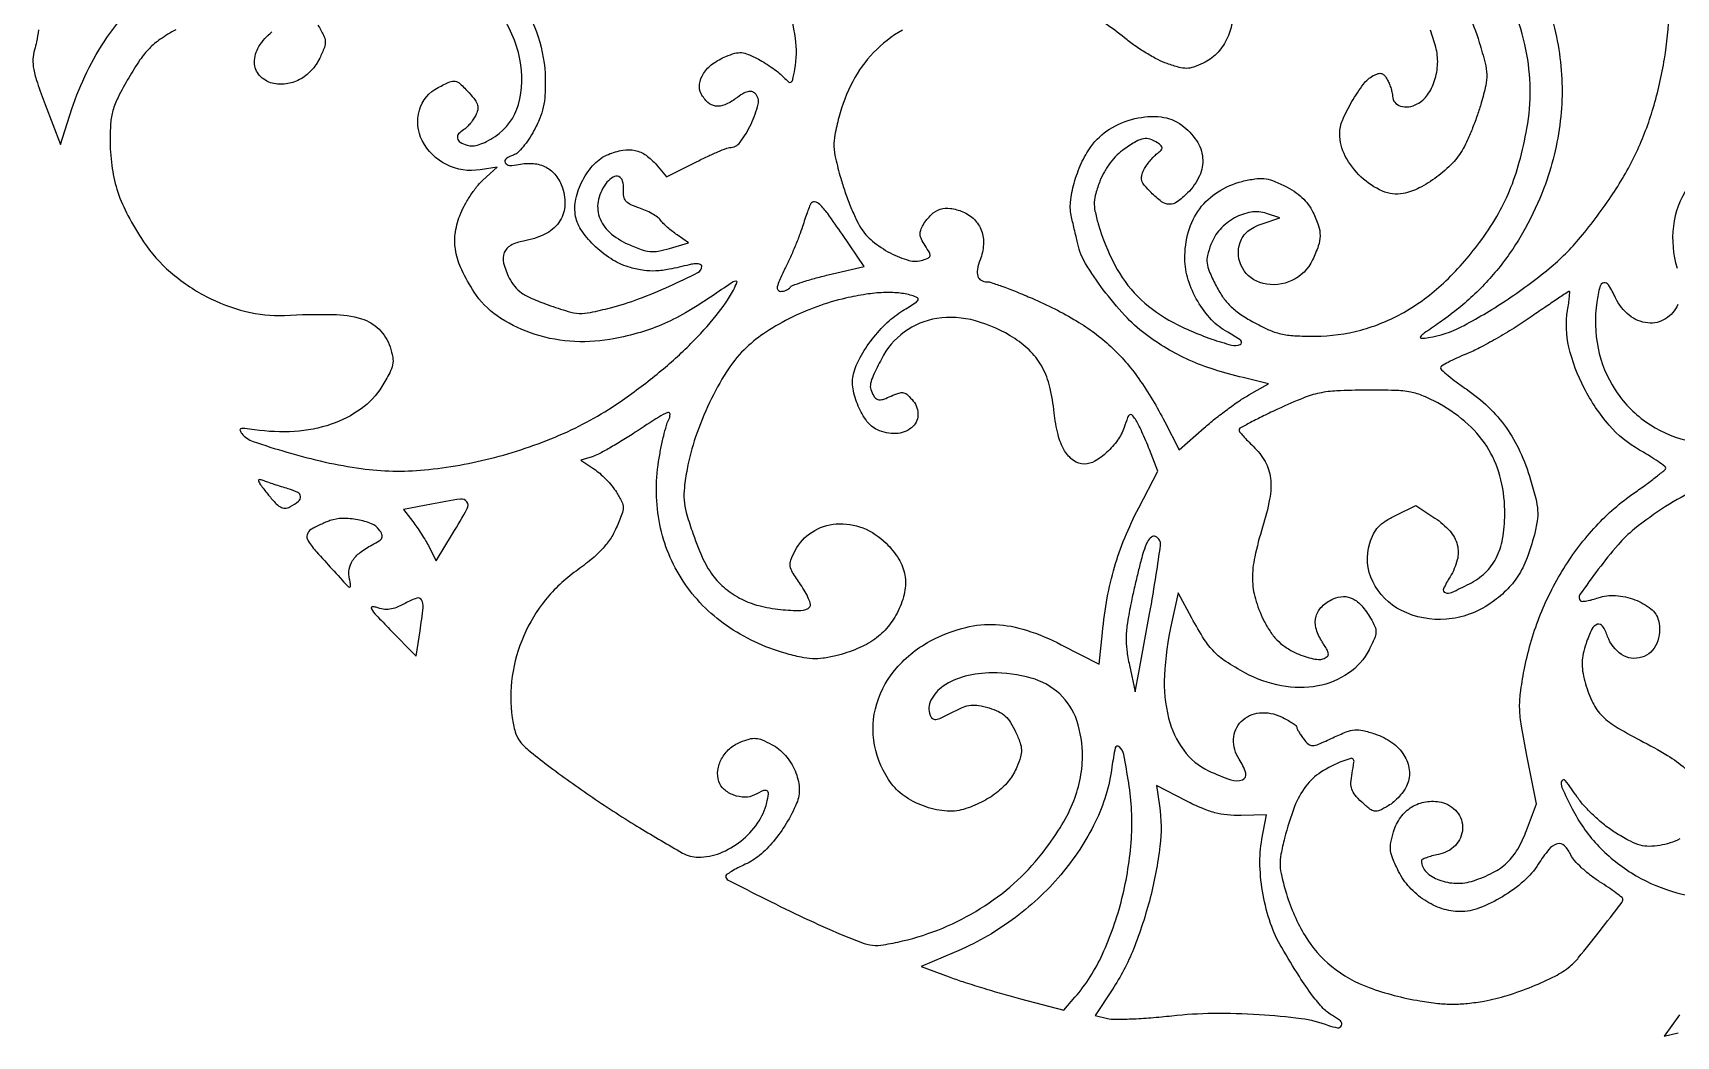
# Model space of a CAD drawing. Extents: x 112 to 728, y 34 to 646.
# Drawn here: x 129.6 to 472.1, y 33.7 to 242.9 of the extents above; entities that cross this region are included whole.
import ezdxf

# ---------------------------------------------------------------- set-up
doc = ezdxf.new("R2010")
doc.units = 0

msp = doc.modelspace()

# ---------------------------------------------------------------- linework, layer by layer
for points in [[(130.759527, 243.573323, -0.007807), (130.305593, 241.040331, -0.02616), (129.896235, 239.404767, 0.066857), (129.56868, 237.425899, 0.055924), (129.741511, 235.302359, 0.034404), (130.498293, 232.477137, 0.008568), (132.128846, 227.977258), (135.310642, 219.644982), (137.714386, 227.048302, -0.071058), (145.003254, 241.915685, -0.071092), (156.161985, 254.145184, -0.070436)], [(310.838201, 243.486837, 0.06935), (304.801845, 238.785363, 0.072408), (300.45984, 232.78035, 0.057043), (297.573319, 225.282947, 0.015717), (296.74945, 221.634991, 0.055337), (296.557213, 219.240893, 0.050494), (296.885813, 216.75341, 0.011575), (297.958059, 212.646659, 0.014146), (298.855817, 209.81314, 0.011728), (299.966311, 206.850034, 0.011898), (301.112979, 204.181322, 0.031), (302.098943, 202.339907, 0.082494), (304.59407, 199.484646, 0.051262), (308.310827, 197.019919, 0.05242), (312.188565, 195.478397, 0.146271), (315.085763, 195.52722, 0.032814), (316.243844, 195.980314, 0.2509), (316.581482, 196.433226, 0.169571), (316.45761, 197.08793, 0.014276), (315.543069, 198.574613, -0.031859), (314.808605, 199.868328, -0.089411), (314.527539, 200.867166, -0.106566), (314.63607, 201.79553, -0.057448), (315.132485, 202.840534, -0.058068), (316.851608, 204.991586, -0.115032), (318.701746, 206.129682, -0.117685), (320.834827, 206.318155, -0.062485), (323.404922, 205.604173, -0.096285), (325.827297, 203.990113, -0.111301), (327.319818, 201.658342, -0.103751), (327.728637, 198.776458, -0.074507), (327.034145, 195.589808, 0.042267), (326.459598, 193.582986, 0.125052), (326.537022, 192.16267, 0.19405), (327.229914, 191.317314, 0.125872), (328.470402, 191, -0.082629), (329.345172, 190.854444, -0.005345), (331.784449, 189.990333, -0.007678), (334.678663, 188.87941, -0.005642), (337.853194, 187.562836, -0.033147), (347.151939, 182.831262, -0.053159), (354.268474, 177.497388, -0.053085), (360.107097, 170.777265, -0.032949), (365.515247, 161.823832), (368.530494, 155.996625), (373.701457, 160.520058, -0.011767), (375.984899, 162.424598, -0.008936), (378.572726, 164.407294, -0.009048), (381.068465, 166.180738, -0.020787), (383.023149, 167.401148), (387.173879, 169.758806), (381.836939, 171.016856, -0.019652), (375.834527, 172.683233, -0.027509), (370.636313, 174.670197, -0.029234), (365.940559, 177.106268, -0.027428), (361.455727, 180.121177, -0.044547), (357.170561, 184.000525, -0.025632), (352.708981, 189.354036, -0.02495), (349.013619, 194.830045, -0.080732), (347.380899, 198.886862, 0.00113), (347.104193, 200.102685, 0.000593), (346.754837, 201.613641, 0.00059), (346.393152, 203.161227, 0.000907), (346.076039, 204.5, -0.085691), (345.877967, 207.618449, -0.040437), (346.635679, 211.593332, -0.038977), (348.112943, 215.676904, -0.048475), (350.124857, 219.175346, -0.09937), (354.01847, 222.831313, -0.080803), (359.311608, 225.035514, -0.085276), (364.751653, 225.37973, -0.134712), (369.075139, 223.679075, -0.084005), (372.137988, 220.460457, -0.127961), (373.412148, 216.840618, -0.130031), (372.752185, 213.101418, -0.08825), (370.264596, 209.537323, -0.038198), (368.093837, 207.675115, -0.162013), (366.486445, 207.157658, -0.158884), (364.870674, 207.701947, -0.036351), (362.660983, 209.611744, -0.022011), (361.293692, 211.105027, -0.099492), (360.730985, 212.137419, -0.138964), (360.70679, 213.122933, -0.059503), (361.187963, 214.361744, -0.02816), (361.739677, 215.270461, -0.01955), (362.458266, 216.233493, -0.019775), (363.223468, 217.106498, -0.03795), (363.913343, 217.730997, 0.024021), (364.770256, 218.464369, 0.196506), (364.979123, 218.923635, 0.226452), (364.791919, 219.358353, 0.032278), (364, 219.965684, 0.063487), (362.455399, 220.736542, 0.130141), (361.116212, 220.840226, 0.086829), (359.554244, 220.261583, 0.018183), (357.08012, 218.695334, 0.046412), (355.58844, 217.45542, 0.03369), (354.168465, 215.827222, 0.032791), (352.936916, 213.964912, 0.036519), (352.008473, 212.021671, 0.020785), (351.123455, 209.447496, 0.062431), (350.818954, 207.617491, 0.061753), (350.97396, 205.757965, 0.020016), (351.648823, 203.076337, 0.048559), (355.124238, 194.465418, 0.074485), (359.850646, 187.974127, 0.072349), (366.380929, 183.027188, 0.043151), (375.30869, 179.06582, 0.017767), (379.430623, 177.809546, 0.167918), (381.246576, 177.941302, 0.58044), (381.343238, 178.786947, 0.03471), (378.639959, 180.494561, -0.081), (375.268557, 183.087674, -0.056324), (372.39057, 186.94524, -0.055686), (370.41368, 191.405651, -0.0736), (369.710884, 195.788421, -0.072012), (370.464368, 201.476054, -0.090851), (372.801424, 206.232603, -0.09293), (376.622714, 209.775224, -0.079057), (381.685436, 211.942376, -0.022256), (384.325227, 212.483455, -0.066231), (386.167053, 212.530239, -0.065104), (387.974482, 212.093869, -0.020983), (390.50869, 210.995793, -0.03296), (392.468451, 209.882184, -0.040639), (394.123375, 208.587506, -0.043739), (395.444062, 207.13609, -0.051993), (396.407034, 205.554669, -0.02921), (397.56109, 202.703934, -0.083833), (397.898055, 200.602303, -0.082107), (397.529333, 198.481522, -0.027253), (396.324084, 195.553422, -0.172317), (392.040071, 191.276718, -0.171694), (386.010878, 190.652348, -0.207684), (381.704349, 193.901984, -0.215419), (381.223835, 199.198848, -0.066662), (381.867426, 200.475276, -0.066698), (382.824095, 201.537121, -0.059027), (384.133449, 202.406883, -0.037226), (385.829994, 203.112208), (389.5, 204.32672), (386.751203, 205.246292, 0.121267), (383.49727, 205.512003, 0.087273), (380.039985, 204.312394, 0.083034), (377.050508, 201.925546, 0.093497), (375.146661, 198.784319, 0.028114), (374.433861, 196.497978, 0.090695), (374.33069, 194.915566, 0.073385), (374.785441, 193.221781, 0.014328), (376.127366, 190.352448, 0.032013), (377.565783, 187.898116, 0.048815), (379.139598, 185.997724, 0.045321), (381.139669, 184.343659, 0.023352), (383.905212, 182.633918, 0.021224), (387.130278, 181.017632, 0.049336), (389.691424, 180.158809, 0.043605), (392.557155, 179.761402, 0.01357), (396.905212, 179.65919, 0.065364), (406.403008, 180.941279, 0.063473), (415.350165, 184.634685, 0.058979), (423.624981, 190.745509, 0.044769), (431.131347, 199.177178, 0.027031), (434.721552, 204.610878, 0.034216), (437.400974, 209.999606, 0.032495), (439.417879, 215.925535, 0.020993), (441.008098, 223, 0.096046), (440.804804, 239.424846, 0.076389), (434.606896, 256.074327, 0.073864)], [(230.915092, 250.236168, -0.069451), (234.900695, 242.062076, -0.074077), (236.380582, 233.288728, -0.019142), (236.317479, 229.977665, -0.039754), (235.96536, 227.419786, -0.043367), (235.238471, 225.094238, -0.027584), (234.017363, 222.53228, -0.022631), (232.937142, 220.751212, -0.025933), (231.744838, 219.157473, -0.026364), (230.607526, 217.928952, -0.116494), (229.767363, 217.426164, 0.073879), (228.2379, 216.678232, 0.382953), (228.03523, 215.839283, 0.269107), (228.944168, 215.281231, 0.06034), (230.826276, 215.461844, -0.074169), (233.900449, 215.671635, -0.102388), (236.548361, 214.898754, -0.106316), (238.602556, 213.1689, -0.085279), (239.963371, 210.610987, -0.100704), (240.429016, 206.68463, -0.137774), (239.192766, 203.365175, -0.122528), (236.258543, 200.910611, -0.070537), (231.847974, 199.48834, 0.0753), (229.186989, 198.602333, 0.184065), (227.82446, 197.095075, 0.157778), (227.695966, 194.881302, 0.052099), (228.855021, 191.793597, 0.055844), (230.004943, 190.018282, 0.070419), (231.443962, 188.694156, 0.050318), (233.557528, 187.532132, 0.0152), (236.974902, 186.199831, 0.011202), (241.142987, 184.823491, 0.062568), (243.456377, 184.422665, 0.0635), (245.782442, 184.609716, 0.011738), (249.974902, 185.593767, 0.025594), (255.836709, 187.440473, 0.01761), (262.276608, 190.099612, 0.009254), (268.178777, 192.916659, 0.284032), (269, 194.245685, 0.277849), (268.802873, 194.573037, 0.092051), (268.245453, 194.7474, 0.059483), (267.404694, 194.748031, 0.031969), (266.383337, 194.560075, -0.011676), (262.228536, 193.619837, -0.03738), (259.412137, 193.267441, -0.047858), (256.969474, 193.379623, -0.030383), (254.177103, 193.952311, -0.072139), (250.495354, 195.539671, -0.049959), (246.882627, 198.291363, -0.051324), (244.038333, 201.550869, -0.105839), (242.714554, 204.647082, -0.101968), (242.751121, 208.267567, -0.068071), (244.174567, 212.17603, -0.068298), (246.587558, 215.544721, -0.104642), (249.532114, 217.577865, -0.055344), (252.530265, 218.456915, -0.097989), (255.097114, 218.403711, -0.101403), (257.390829, 217.384365, -0.062543), (259.568693, 215.374779), (261.637386, 212.921922), (267.762606, 215.960961, -0.005439), (270.174682, 217.125195, -0.007646), (272.35324, 218.107282, -0.004829), (274.19578, 218.883184, -0.097535), (274.788925, 219, 0.23644), (276.991614, 220.103285, 0.049893), (279.279284, 223.899112, 0.050043), (280.753573, 228.031579, 0.262833), (280.131102, 230.268898, 0.138943), (279.435331, 230.657427, 0.122912), (278.603193, 230.647912, 0.073077), (277.530634, 230.192005, 0.022208), (276.061468, 229.203566, -0.058875), (273.806689, 227.915488, -0.135211), (271.88486, 227.659118, -0.153566), (270.261966, 228.424986, -0.083624), (268.901148, 230.184707, -0.157743), (268.533511, 232.222502, -0.111931), (269.351859, 234.414214, -0.088358), (271.274466, 236.451102, -0.061401), (274.033882, 238.014034, -0.031021), (275.91807, 238.660841, -0.089391), (277.288449, 238.784987, -0.079803), (278.703571, 238.427819, -0.021423), (280.798753, 237.417441, -0.016863), (282.291826, 236.550828, -0.013995), (283.820934, 235.532289, -0.014227), (285.170074, 234.519278, -0.0366), (286.065326, 233.692478, 0.023348), (287.125147, 232.660374, 0.348314), (287.60786, 232.633741, 0.186414), (287.957536, 233.159426, 0.008233), (288.405149, 235.34609, 0.081991), (288.545258, 241.763594, 0.04852), (286.729541, 249.223563, 0.049035)], [(425.25157, 253.18439, -0.074914), (431.094582, 240.914519, -0.010207), (432.304095, 236.619053, -0.055659), (432.647415, 234.232163, -0.063036), (432.432558, 231.959336, -0.015256), (431.494162, 228.294483, -0.013497), (430.701038, 225.802815, -0.010144), (429.699834, 223.105724, -0.010274), (428.653732, 220.605603, -0.023131), (427.735999, 218.767558, -0.064317), (425.505387, 215.757797, -0.04079), (422.227667, 212.865528, -0.041089), (418.57788, 210.580644, -0.072712), (415.226587, 209.425089, -0.151127), (410.906332, 209.915848, -0.085942), (406.481098, 212.844037, -0.082792), (403.154162, 217.224346, -0.121685), (402, 221.896541, -0.101968), (402.569324, 224.659205, -0.029365), (404.536419, 228.578381, -0.029031), (406.9359, 232.225337, -0.110298), (408.989388, 233.994321, -0.046729), (410.011699, 234.424146, -0.152124), (410.737991, 234.426094, -0.150651), (411.341252, 234.014882, -0.045542), (411.958013, 233.078454, -0.026841), (412.356937, 232.226064, -0.021791), (412.693916, 231.274897, -0.022314), (412.927446, 230.368973, -0.051964), (413, 229.67273, 0.179644), (413.462238, 228.427709, 0.141171), (414.675688, 227.633881, 0.11117), (416.385024, 227.50132, 0.08706), (418.1571, 228.084078, 0.117667), (420.288594, 229.974972, 0.074339), (421.778924, 232.964361, 0.06931), (422.405, 236.491426, 0.075219), (422.012555, 239.953374, 0.0238), (420.884462, 243.46751, 0.035836)], [(443.915791, 252.340709, -0.064606), (447.783195, 238.593025, -0.066029), (447.97017, 224.565087, -0.060438), (444.544485, 210.521955, -0.035889), (440.679101, 202.132333, -0.039308), (435.753349, 194.647824, -0.039684), (429.763614, 188.087536, -0.037988), (422.729281, 182.450575, 0.00323), (419.5692, 180.260306, 0.083726), (418.832952, 179.532539, 0.621395), (419.001873, 179.214219, 0.032333), (420.5, 179.355048, 0.080856), (427.313818, 181.611057, 0.025691), (436.558894, 187.058577, 0.02632), (445.619538, 193.754963, 0.04707), (452.176465, 200.282645, 0.02621), (458.924937, 209.324742, 0.037257), (463.856421, 218.053418, 0.038426), (467.331188, 227.202271, 0.030591), (469.688066, 237.5, 0.032292), (470.669792, 247.356724, 0.051415)], [(159.379752, 243.574343, 0.023113), (156.10922, 241.571258, 0.050166), (153.850917, 239.684504, 0.045755), (151.891378, 237.276622, 0.016415), (149.544118, 233.522903, 0.012873), (147.316989, 229.448644, 0.048303), (146.242628, 226.742945, 0.054169), (145.769689, 224.040017, 0.019136), (145.664506, 220.104474, 0.033742), (146.100653, 214.595503, 0.04454), (147.275158, 209.700435, 0.041365), (149.379044, 204.822341, 0.024034), (152.649283, 199.341059, 0.068707), (158.23751, 193.010385, 0.057296), (165.668854, 187.970445, 0.058044), (173.939164, 184.805234, 0.075484), (182, 184.005549, -0.016484), (192.086025, 184.195535, -0.06895), (198.072389, 183.279683, -0.122791), (201.743166, 181.109866, -0.119009), (204.017358, 177.447404, -0.033972), (204.578883, 175.256119, -0.096878), (204.562869, 173.688749, -0.073473), (203.947939, 172.004405, -0.014074), (202.312453, 169.180012, -0.098297), (197.966237, 164.5052, -0.074792), (191.737493, 161.289822, -0.066561), (184.126287, 159.792036, -0.052717), (175.741157, 160.16086, 0.008883), (173.716284, 160.428734, 0.101768), (172.919325, 160.357557, 0.425534), (172.744624, 160.017217, 0.090828), (173.108173, 159.369659, 0.136927), (175.487122, 157.72141, 0.012058), (182.527028, 155.469181, 0.016542), (190.48221, 153.417212, 0.020566), (198, 152.062929, 0.057914), (211.173667, 151.780876, 0.040482), (225.815846, 154.372947, 0.039796), (240.170162, 159.380968, 0.049207), (252.5, 166.33563, 0.018978), (260.135086, 172.138093, 0.023651), (266.743526, 178.113059, 0.026217), (272.024031, 183.943049, 0.04757), (275.591797, 189.289023, 0.026214), (276.338228, 190.870401, 0.625181), (276.086384, 191.152459, 0.078902), (275.110482, 190.701334, 0.002116), (271.177445, 188.040999, -0.01866), (265.589339, 184.52481, -0.030676), (260.593264, 182.030907, -0.032586), (255.554156, 180.268196, -0.024892), (249.854187, 178.984123, -0.063448), (241.482188, 178.60648, -0.06367), (233.293379, 180.341744, -0.06821), (226.326055, 183.900162, -0.098244), (221.537226, 188.873164, -0.030756), (218.971154, 193.469518, -0.065704), (217.708014, 197.326732, -0.077605), (217.598027, 200.94976, -0.060137), (218.55549, 204.784471, -0.031009), (219.452007, 206.75586, -0.021687), (220.691026, 208.860028, -0.021959), (222.060107, 210.779984, -0.041847), (223.347377, 212.170098), (226.374611, 214.93505), (222.819096, 214.358069, -0.157704), (215.773126, 215.437066, -0.159912), (210.740828, 220.434552, -0.190727), (210.139312, 226.760483, -0.205685), (214.058757, 231.530385, -0.015894), (216.473985, 232.683589, -0.148415), (217.606518, 232.818999, -0.147377), (218.626929, 232.302812, -0.015605), (220.520512, 230.383366, -0.023892), (221.762457, 228.907781, -0.096167), (222.283185, 227.857057, -0.129315), (222.294333, 226.858745, -0.059305), (221.826779, 225.633366, -0.02976), (221.299074, 224.75796, -0.024622), (220.638921, 223.891767, -0.025316), (219.952396, 223.156422, -0.058972), (219.354015, 222.70031, 0.08156), (218.30914, 221.826911, 0.236668), (218.085368, 220.939482, 0.202311), (218.664059, 220.123739, 0.061884), (220.066893, 219.478769, 0.097541), (221.204852, 219.349786, 0.056072), (222.564081, 219.616311, 0.044668), (224.13361, 220.270541, 0.025104), (225.912252, 221.323233, 0.179669), (230.769771, 227.976391, 0.121496), (231.085688, 237.460808, 0.101477), (226.748827, 247.418031, 0.094451)], [(379.538551, 244.936992, -0.076131), (378.41651, 241.519044, -0.075621), (376.312839, 238.573083, -0.089402), (373.53305, 236.582708, -0.027831), (371.538997, 235.769056, -0.080252), (370.07252, 235.514897, -0.070039), (368.489966, 235.719225, -0.017735), (366.009669, 236.496588, -0.034877), (364.065808, 237.338935, -0.016275), (361.669921, 238.682819, -0.016034), (359.237401, 240.261952, -0.021595), (357.149346, 241.852746, 0.0572), (348.520288, 247.505641, 0.082555)], [(188.975983, 244.53886, -0.018969), (190.181346, 242.412205, -0.105628), (190.525751, 241.154246, -0.106434), (190.324649, 239.869866, -0.019399), (189.367682, 237.644848, -0.076934), (187.588226, 235.035635, -0.083309), (185.145858, 233.169432, -0.087349), (182.332114, 232.261992, -0.0962), (179.47612, 232.416638, -0.151096), (176.818346, 234.030915, -0.181363), (175.776974, 236.746214, -0.140429), (176.695906, 240.045522, -0.083601), (179.396821, 243.140672, 0.023717)], [(474.489237, 210.623629, 0.114454), (471.550924, 202.615578, 0.105655), (472.311049, 193.878153, -0.017577)], [(472.468493, 186.262897, -0.155388), (469.924734, 183.281385, -0.166987), (466.203461, 182.428779, -0.144871), (462.335374, 184.034314, -0.112106), (459.501274, 187.638557, 0.02475), (458.036641, 190.367649, 0.323691), (457.038432, 190.792817, 0.285741), (456.216429, 189.979505, 0.021371), (455.590881, 186.75, 0.087785), (455.844804, 177.180943, 0.09346), (459.389754, 168.50834, 0.094935), (465.790455, 161.82379, 0.093885), (474.232799, 157.946201, 0.020988)], [(476.532465, 147.718977, 0.034597), (469.923516, 144.131861, 0.028672), (463.423693, 139.45451, 0.043939), (460.012241, 136.153686, 0.01729), (455.899795, 131.06277, 0.008405), (452.059754, 125.774893, 0.364088), (452.171442, 124.495225, 0.217604), (452.539946, 124.357834, 0.023148), (453.471741, 124.468246, 0.025194), (454.621919, 124.718944, 0.017613), (455.889906, 125.111466, -0.103196), (459.492983, 125.581658, -0.071443), (463.517811, 124.687784, -0.076047), (466.862482, 122.803772, -0.16654), (468.443455, 120.369272, -0.161413), (468.086977, 115.571318, -0.221628), (464.937766, 112.693707, -0.225717), (460.760118, 113.28173, -0.16434), (457.836312, 117.039711, 0.057133), (456.800764, 119.185809, 0.344567), (455.711737, 119.575247, 0.204375), (454.56946, 118.566458, 0.027728), (453.332365, 115.546039, 0.028527), (452.745036, 113.474355, 0.046894), (452.517177, 111.668229, 0.046425), (452.628944, 109.838506, 0.027317), (453.08274, 107.692727, 0.040075), (454.549543, 103.587182, 0.08291), (456.435247, 100.762823, 0.066686), (459.409007, 98.340837, 0.018874), (464.624032, 95.406122, -0.01654), (470.323669, 92.23362, -0.046147), (474.009723, 89.527887, -0.067006)], [(472.912549, 74.820514, -0.070571), (468.705919, 73.46434, -0.041948), (466.501212, 73.271793, -0.06891), (464.648333, 73.522209, -0.052864), (462.615689, 74.328346, -0.015753), (459.705919, 75.973953, -0.029692), (457.481477, 77.514034, -0.02035), (455.143482, 79.505911, -0.020548), (453.028871, 81.629076, -0.036612), (451.5, 83.562429, 0.013577), (449.022985, 87.009724, 0.573904), (448.289372, 86.920195, 0.212769), (448.305919, 85.535137, 0.009448), (450.442956, 81.11257, 0.070006), (455.635802, 73.663845, 0.065628), (462.786913, 67.748091, 0.065981), (471.18787, 63.912515, 0.07223), (480.040463, 62.553563, 0.015724)], [(472.832739, 38.117564), (469.658464, 33.697464), (472.579232, 34.42267, 0.025735)]]:
    msp.add_lwpolyline(points, format="xyb")
for points in [[(249.244834, 211.75, 0.108716), (247.48336, 208.178429, 0.143471), (247.640008, 204.570566, 0.128488), (249.780895, 201.330968, 0.078859), (253.646216, 198.832297, 0.017848), (256.343439, 197.752554, 0.061178), (258.18118, 197.336035, 0.069835), (259.933768, 197.404011, 0.028229), (262.265974, 197.961541), (266.231408, 199.149615), (263.865704, 200.778916, -0.016989), (262.879613, 201.50865, -0.013808), (261.872938, 202.354285, -0.014035), (260.988204, 203.185731, -0.034925), (260.403872, 203.853918, 0.075651), (259.752652, 204.486719, 0.025195), (258.629845, 205.205865, 0.024419), (257.287366, 205.888565, 0.025509), (255.903872, 206.426155, -0.027837), (254.103833, 207.135261, -0.111467), (253.169122, 207.850193, -0.139054), (252.742792, 208.806167, -0.053092), (252.688264, 210.276345, 0.085825), (252.510039, 212.013826, 0.227027), (251.707006, 212.929533, 0.237785), (250.523893, 212.855465, 0.091909)], [(291.722955, 207.302786, 0.039437), (291.478293, 206.785517, 0.004393), (291.025424, 205.560819, 0.005324), (290.513958, 204.09043, 0.004291), (289.994796, 202.5, -0.014813), (289.340346, 200.629479, -0.007208), (288.400168, 198.279688, -0.007142), (287.350727, 195.860515, -0.01024), (286.346636, 193.75, 0.009484), (285.176035, 191.299053, 0.058764), (284.752334, 189.972765, 0.193188), (284.882449, 189.295669, 0.255147), (285.424137, 189, 0.052183), (286.020354, 189.062395, 0.048461), (286.606493, 189.247178, 0.051885), (287.097129, 189.518994, 0.102262), (287.402014, 189.841456, -0.169261), (287.897155, 190.243397, -0.007953), (289.96195, 190.952095, -0.01236), (292.488727, 191.706132, -0.008501), (295.386409, 192.440737), (302.850756, 194.198562), (298.313872, 200.849281, 0.005962), (295.26161, 205.211021, 0.043385), (293.599081, 207.14832, 0.154375), (292.532799, 207.687988, 0.312725)], [(299, 187.586889, 0.032154), (293.003521, 185.817148, 0.029745), (287.120116, 183.254851, 0.030979), (281.877554, 180.167976, 0.047864), (277.825031, 176.825031, 0.056172), (274.17298, 172.245251, 0.028902), (270.631223, 165.810483, 0.02832), (267.714422, 158.689198, 0.038072), (265.949963, 151.94837, 0.015257), (265.368644, 148.086181, 0.049474), (265.316836, 145.498164, 0.048195), (265.774011, 142.914967, 0.013939), (266.969901, 139.040182, 0.022347), (269.100167, 133.579024, 0.053273), (271.272718, 129.811317, 0.065232), (273.887593, 127.058912, 0.051382), (277.334215, 124.810324, 0.058648), (280.877668, 123.483723, 0.03266), (285.422637, 122.676524, 0.028441), (289.678145, 122.448177, 0.197832), (291.5639, 123.231887, 0.272886), (291.695402, 123.739476, 0.031023), (291.282323, 124.902323, 0.030634), (290.565317, 126.332917, 0.020043), (289.57573, 127.890722, -0.013001), (287.928337, 130.405106, -0.101016), (287.446261, 131.714914, -0.130666), (287.582169, 132.962079, -0.027218), (288.493594, 134.987613, -0.132315), (291.988333, 138.812289, -0.122734), (297.032961, 140.501382, -0.113966), (302.584836, 139.673078, -0.102948), (307.448043, 136.48529, -0.058311), (310.064854, 133.174879, -0.094743), (311.335303, 129.835114, -0.095849), (311.276672, 126.290284, -0.060872), (309.937437, 122.370763, -0.059636), (307.837815, 119.09485, -0.06454), (305.073009, 116.504699, -0.058083), (301.484718, 114.507637, -0.036401), (296.917333, 112.998856, -0.02658), (294.282544, 112.483562, -0.047604), (292.081196, 112.384759, -0.041302), (289.69938, 112.703031, -0.015327), (286.417333, 113.52727, -0.08286), (274.148201, 119.333963, -0.095334), (265.111424, 128.591726, -0.096993), (260.258782, 140.402275, -0.088953), (260.008538, 153.553446, -0.00915), (260.493367, 156.268446, -0.010328), (261.060196, 158.855853, -0.009644), (261.628707, 161.031355, -0.054178), (262.07751, 162.144829, 0.115768), (262.404349, 163.369071, 0.53009), (261.913679, 163.724066, 0.054766), (260.02196, 162.791612, 0.003979), (255.134483, 159.621916, -0.007948), (252.42097, 157.892552, -0.008906), (249.753954, 156.316624, -0.008312), (247.440858, 155.055188, -0.04625), (246.134296, 154.517805), (243.768592, 153.791779), (246.529271, 151.980798, -0.035432), (247.725935, 151.068427, -0.020104), (249.043871, 149.809642, -0.019995), (250.275955, 148.427782, -0.030944), (251.212913, 147.132707, -0.023674), (252.340777, 145.149551, -0.119009), (252.63313, 143.916834, -0.092161), (252.371016, 142.537938, -0.011206), (251.182763, 139.680262, -0.04267), (249.902931, 137.347318, -0.040706), (248.227558, 135.225733, -0.03363), (245.947548, 133.085535, -0.016691), (242.796563, 130.674371, 0.068069), (236.431602, 124.676489, 0.067347), (231.883814, 117.169202, 0.067576), (229.505598, 108.747451, 0.069349), (229.489988, 100.072799, 0.035203), (230.102057, 97.159079, 0.091056), (231.049976, 95.241205, 0.061125), (232.836269, 93.372106, 0.009725), (236.824684, 90.234926, 0.012435), (246.259993, 83.467842, 0.012188), (256.082417, 77.13117, 0.007881), (264.98005, 71.884344, 0.129477), (268.289838, 71.005573, 0.095186), (272.816019, 71.865735, 0.074116), (277.157649, 74.383762, 0.073408), (280.613281, 78.087789, 0.089805), (282.563214, 82.395842, 0.027404), (282.910828, 84.192561, 0.295148), (282.611421, 84.832386, 0.246641), (281.844373, 84.890397, 0.020816), (279.999733, 83.999857, -0.127891), (277.991713, 83.514849, -0.08617), (275.663864, 83.960895, -0.087508), (273.65486, 85.153724, -0.13916), (272.560102, 86.810634, -0.110417), (272.354833, 89.153583, -0.091815), (273.133039, 91.536397, -0.086538), (274.770787, 93.597522, -0.083699), (277.02722, 95.011275, -0.029455), (278.897424, 95.65983, -0.086921), (280.245992, 95.797192, -0.081687), (281.608103, 95.471199, -0.024023), (283.553255, 94.541254, -0.089863), (286.425034, 92.250875, -0.079126), (288.464171, 89.001191, -0.083328), (289.320085, 85.44504, -0.119811), (288.779014, 82.265591, -0.033781), (286.592966, 78.010476, -0.039213), (283.947005, 74.308145, -0.043018), (281.042115, 71.400219, -0.069186), (278.081844, 69.536906, 0.012658), (276.517703, 68.783369, 0.019073), (275.199042, 68.041598, 0.014357), (274.179393, 67.374639, 0.245466), (274, 67.031243, 0.281562), (274.472817, 66.258176, 0.001625), (282.345312, 62.262011, 0.006996), (290.452597, 58.320963, 0.008777), (298.079981, 54.906261, 0.010516), (302.31386, 53.203661, 0.063804), (304.608592, 52.656963, 0.069964), (306.877954, 52.73246, 0.014058), (310.849137, 53.541886, 0.041234), (319.236445, 56.243435, 0.041278), (327.063569, 60.283929, 0.041796), (334.030176, 65.498967, 0.044752), (339.859965, 71.691689, 0.025774), (343.694966, 77.129498, 0.041627), (346.306322, 82.151618, 0.047304), (347.822975, 87.024281, 0.050141), (348.357506, 92, 0.081915), (347.166261, 99.542473, 0.126401), (343.613977, 105.065329, 0.119856), (337.677969, 108.379265, 0.069214), (329.525364, 109.464968, 0.061283), (323.919225, 108.742147, 0.087317), (319.354874, 106.677325, 0.122676), (316.771965, 103.77738, 0.215735), (316.58761, 100.632288, 0.132191), (317.082184, 99.952919, 0.203169), (317.77185, 99.756252, 0.079141), (318.903233, 100.082866, 0.010372), (321.153856, 101.197212, -0.021503), (323.460596, 102.276108, -0.068395), (325.1026, 102.709246, -0.074461), (326.723179, 102.664969, -0.028792), (328.915162, 102.143564, -0.039308), (330.856737, 101.391233, -0.071736), (332.264667, 100.445539, -0.069129), (333.380967, 99.114984, -0.03411), (334.425339, 97.165568, -0.019898), (335.350927, 94.873795, -0.077069), (335.63983, 93.373351, -0.082957), (335.450164, 91.912977, -0.025278), (334.693148, 89.808026, -0.066846), (333.105128, 87.093186, -0.056094), (330.770419, 84.708638, -0.050866), (327.732432, 82.708492, -0.03839), (324.055528, 81.137179, -0.098443), (320.178952, 80.626971, -0.064742), (315.750058, 81.500326, -0.063678), (311.609561, 83.506472, -0.086431), (308.578239, 86.334996, -0.115522), (305.022965, 94.349256, -0.12012), (305.468914, 102.98647, -0.113112), (309.923975, 110.841047, -0.093916), (317.635073, 116.609887, -0.053759), (324.081049, 118.945336, -0.072342), (330.252503, 119.538089, -0.06703), (336.687439, 118.35024, -0.039005), (343.949622, 115.327921), (351.870888, 111.280843), (352.527198, 117.890421, -0.019901), (353.529429, 125.066334, -0.026219), (355.041936, 131.497367, -0.026808), (357.187157, 137.619791, -0.022423), (360.092133, 143.863725), (364.070571, 151.5), (362.342778, 156, 0.008625), (361.592871, 157.856752, 0.00825), (360.768596, 159.714508, 0.008215), (359.987242, 161.329861, 0.029085), (359.410122, 162.325983, 0.042493), (358.683422, 163.246638, 0.378454), (358.21009, 163.291296, 0.148002), (357.770286, 162.709637, 0.008691), (357.03063, 160.59281, -0.076254), (355.701558, 157.982744, -0.050904), (353.473546, 155.467529, -0.052404), (350.955203, 153.594692, -0.134485), (348.784191, 153, -0.156801), (346.503828, 153.733153, -0.104377), (344.636401, 155.775634, -0.0727), (343.267988, 159.128376, -0.035017), (342.470229, 163.710901, 0.03353), (341.555463, 169.059511, 0.063154), (340.004258, 173.148796, 0.0712), (337.632865, 176.395317, 0.055521), (334.250962, 179.168612, 0.076266), (326.042948, 182.870325, 0.106396), (318.027554, 183.347346, 0.120469), (311.237166, 180.537578, 0.117956), (306.446161, 174.893754, 0.006917), (304.739633, 171.407293, 0.059462), (304.190725, 169.76507, 0.12351), (304.241751, 168.550499, 0.069485), (304.855954, 167.19883, 0.096372), (305.411364, 166.611424, 0.154015), (306.062391, 166.398847, 0.090134), (306.973241, 166.555013, 0.019489), (308.458114, 167.162869, -0.02795), (310.097591, 167.801857, -0.134902), (311.087612, 167.848986, -0.138319), (311.949408, 167.383196, -0.029942), (313.102959, 166.121179, -0.18363), (314.071794, 163.172409, -0.215898), (312.747985, 160.572994, -0.161572), (309.47057, 159.361339, -0.11583), (305.611546, 160.13113, -0.127886), (303.443756, 161.89102, -0.057983), (301.618293, 165.089244, -0.05723), (300.542889, 168.713074, -0.103661), (300.64279, 171.791697, -0.06845), (302.001914, 175.237355, -0.03739), (304.523368, 179.026613, -0.036882), (307.666359, 182.499221, -0.054146), (310.933777, 185, 0.005523), (313.491275, 186.589645, 0.119036), (314.102575, 187.224282, 0.434322), (313.963428, 187.690971, 0.04591), (312.778391, 188.15032, 0.046104), (310.006314, 188.671649, 0.033668), (306.87219, 188.754534, 0.02849), (303.253102, 188.399328, 0.016976)], [(441.715289, 183.582708, -0.011597), (438.334392, 181.360825, -0.009408), (434.611908, 179.132478, -0.009531), (431.101299, 177.20766, -0.024232), (428.465289, 175.985912, 0.010548), (426.370689, 175.08386, 0.016302), (424.605429, 174.208503, 0.010694), (423.21088, 173.420496, 0.264704), (423, 173.050074, 0.216204), (423.188533, 172.634448, 0.007594), (424.567926, 171.46337, 0.012883), (426.292144, 170.117029, 0.008516), (428.33762, 168.656275, -0.03985), (432.982547, 164.878716, -0.047629), (436.671849, 160.613951, -0.046495), (439.553642, 155.639428, -0.035254), (441.786139, 149.73814, -0.011589), (442.86261, 145.818271, -0.044394), (443.255771, 143.320206, -0.055582), (443.158067, 141.084458, -0.025839), (442.562133, 138.23814, -0.02634), (440.970246, 133.280918, -0.051842), (439.108815, 129.588881, -0.057764), (436.678255, 126.61967, -0.04172), (433.364691, 123.906905, -0.130599), (424.22505, 120.643915, -0.137809), (414.876118, 122.448798, -0.163973), (408.893482, 128.48263, -0.19073), (408.258355, 136.49014, -0.042516), (409.039345, 138.429906, -0.070444), (410.046029, 139.875172, -0.063691), (411.489938, 141.077926, -0.028775), (413.644029, 142.282237), (417.884317, 144.342328), (421.852837, 141.716086, -0.063574), (424.950042, 139.045426, -0.120647), (426.496678, 136.160431, -0.127206), (426.493261, 132.995412, -0.075001), (424.998448, 129.497488, 0.02891), (423.644535, 126.99406, 0.438914), (423.979216, 126.178065, 0.197363), (425.309462, 126.225097, 0.011672), (429.019231, 128.009811, 0.071689), (432.318474, 130.339746, 0.085476), (434.597118, 133.385871, 0.074391), (435.930021, 137.36529, 0.040669), (436.411011, 142.5, 0.061709), (435.609186, 149.684018, 0.074782), (433.07378, 155.96429, 0.074228), (428.784348, 161.255969, 0.059647), (422.82355, 165.532079, 0.023585), (419.450844, 167.186215, 0.055987), (416.782006, 168.002896, 0.040226), (413.511102, 168.346594, 0.00759), (407.5, 168.401327, 0.009483), (401.362781, 168.247617, 0.041264), (397.757428, 167.789136, 0.044087), (394.388715, 166.757815, 0.011846), (389.25, 164.531127, 0.005742), (386.08746, 163.026521, 0.009156), (383.423437, 161.660315, 0.003635), (381.199912, 160.447195, 0.272478), (381, 160.107591, 0.17002), (381.126926, 159.745112, 0.010419), (381.870752, 158.852043, 0.014547), (382.828639, 157.812217, 0.010196), (383.964261, 156.695719, -0.076517), (386.424849, 153.535385, -0.098912), (387.549441, 150.044198, -0.075911), (387.388175, 145.697706, -0.028964), (385.905647, 139.806441, 0.022779), (384.275374, 133.650662, 0.056055), (383.802843, 129.004281, 0.067043), (384.401885, 124.88837, 0.046226), (386.111214, 120.491766, 0.028298), (387.461989, 118.131315, 0.047691), (388.880504, 116.346921, 0.050696), (390.545116, 114.937644, 0.037258), (392.636496, 113.721422, 0.026328), (394.350583, 112.997509, 0.029502), (396.068031, 112.488781, 0.030745), (397.562437, 112.236069, 0.118667), (398.488876, 112.357358, 0.068488), (399.369221, 112.841921, 0.257734), (399.620688, 113.395515, 0.112151), (399.357677, 114.241322, 0.009899), (398.190626, 116.167907, -0.078588), (397.040523, 118.831616, -0.131898), (397.068485, 121.253282, -0.134703), (398.300166, 123.300498, -0.083658), (400.637965, 124.880907, -0.101178), (402.757289, 125.367877, -0.125794), (404.721551, 124.916056, -0.097486), (406.586199, 123.436592, -0.043065), (408.42062, 120.865093, -0.029467), (409.322257, 119.11034, -0.115385), (409.545977, 117.921285, -0.092615), (409.243546, 116.62074, -0.015272), (408.132276, 114.282894, -0.124165), (403.816904, 109.375878, -0.105012), (397.417608, 106.721898, -0.093585), (389.84497, 106.742681, -0.077419), (382.237974, 109.466995, -0.018957), (378.245515, 111.840385, -0.056466), (375.789767, 113.855108, -0.052715), (373.757178, 116.444072, -0.014959), (371.164185, 120.866155), (368.296613, 126.10992), (366.90742, 119.80496, 0.041581), (365.446269, 108.945983, 0.074459), (366.325176, 100.006674, 0.096256), (369.463437, 93.31576, 0.125884), (374.655239, 89.032033, 0.025652), (379.285991, 87.138745, 0.176155), (381.706802, 87.167584, 0.395862), (382.391144, 88.561843, 0.070866), (381.039497, 91.43979, -0.154262), (379.859696, 95.629876, -0.190457), (381.4576, 99.326002, -0.176496), (385.283862, 101.113067, -0.135462), (389.856, 100.272879, -0.01466), (391.062818, 99.644077, -0.021249), (392.085792, 99.01386, -0.017715), (392.866134, 98.444824, -0.216928), (393.031803, 98.125097, 0.103903), (393.123829, 97.776211, 0.015342), (393.472599, 97.131123, 0.016744), (393.940121, 96.385095, 0.013696), (394.487723, 95.619153, 0.055574), (395.475686, 94.577824, 0.189786), (396.344447, 94.284569, 0.09024), (397.566424, 94.570116, 0.007464), (400.553271, 95.920036, -0.016081), (403.367098, 97.133814, -0.071172), (405.11747, 97.549163, -0.079924), (406.814461, 97.432517, -0.023408), (409.338185, 96.720605, -0.074132), (412.882628, 94.92129, -0.096731), (415.383138, 92.291468, -0.111745), (416.483879, 89.226304, -0.129442), (416.066792, 86.161251, -0.053007), (415.420765, 84.974803, -0.031318), (414.421845, 83.706526, -0.031049), (413.252429, 82.55208, -0.045861), (412.084053, 81.708723, -0.023265), (410.286493, 80.756742, -0.147473), (409.274644, 80.606209, -0.133538), (408.29793, 81.031478, -0.017814), (406.580204, 82.51325, -0.03129), (405.184456, 83.979326, -0.09398), (404.511562, 85.179874, -0.095056), (404.328948, 86.535437, -0.032464), (404.568606, 88.514009, 0.008537), (404.961105, 90.823065, 0.204525), (404.800737, 91.445439, 0.311298), (404.28481, 91.611585, 0.017824), (402.621012, 91.046009, 0.05296), (398.062426, 88.735324, 0.087413), (394.909628, 85.802043, 0.072118), (392.573382, 81.556725, 0.026393), (390.501651, 75.006371, 0.016962), (389.748692, 71.633351, 0.05484), (389.574316, 69.347562, 0.051497), (389.89587, 67.003598, 0.013692), (390.891149, 63.359512, 0.061509), (394.776205, 54.585993, 0.089011), (400.336041, 48.212004, 0.082187), (408.119951, 43.838012, 0.045243), (418.709748, 41.048957, 0.015293), (422.446791, 40.535603, 0.02597), (425.597534, 40.36529, 0.027019), (428.660445, 40.524557, 0.018348), (432.11758, 41.021155, 0.030228), (436.899431, 42.19033, 0.021108), (442.130251, 44.055076, 0.02113), (446.875067, 46.213433, 0.055427), (450, 48.260367, 0.050225), (451.802664, 50.083379, 0.003804), (456.12689, 55.521222, 0.001542), (460.680134, 61.374453, 0.166009), (461, 62.3113, 0.232534), (460.861707, 62.592582, 0.004811), (459.578166, 63.562836, 0.010216), (458.014904, 64.672331, 0.00657), (456.159714, 65.897512, -0.023076), (454.223323, 67.27018, -0.022576), (452.406894, 68.824985, -0.023151), (450.9413, 70.332164, -0.074535), (450.181153, 71.501757, 0.092964), (448.845938, 73.400319, 0.26908), (447.345748, 73.778225, 0.152421), (445.587112, 72.622375, 0.030698), (443.368796, 69.550678, -0.072108), (440.352101, 66.027068, -0.043655), (435.911546, 62.778985, -0.044112), (431.113184, 60.424862, -0.092245), (427.03848, 59.666667, -0.081498), (423.354887, 60.271095, -0.064006), (419.711404, 62.045107, -0.06237), (416.54605, 64.741311, -0.068898), (414.265708, 68.05235, -0.017921), (413.072758, 70.655649, -0.066694), (412.609073, 72.394075, -0.077192), (412.653395, 74.059273, -0.029352), (413.205772, 76.322606, -0.082303), (414.706818, 79.334854, -0.097747), (417.029653, 81.49614, -0.100674), (419.940727, 82.571446, -0.092606), (423.132956, 82.470798, -0.166566), (426.436904, 80.461891, -0.188649), (427.603399, 76.959197, -0.180737), (426.095327, 73.480429, -0.155916), (422.572214, 71.579525, 0.017966), (421.204366, 71.271674, 0.027891), (420.053836, 70.899229, 0.026656), (419.200577, 70.515997, 0.286766), (419.015313, 70.204687, 0.198157), (420.003728, 67.948902, 0.101974), (422.65571, 66.273901, 0.084584), (426.25795, 65.576174, 0.0842), (429.894042, 66.108792, 0.040545), (433.931235, 67.789558, 0.070964), (436.878613, 69.881426, 0.0716), (439.106583, 72.699877, 0.042009), (440.949052, 76.593375), (443.024529, 82.140585), (441.003, 92.224566, -0.007424), (439.867998, 98.357409, -0.034209), (439.508412, 101.949983, -0.040963), (439.675394, 105.253003, -0.01377), (440.444569, 110.021368, -0.045895), (443.596608, 121.016255, -0.046282), (448.694987, 131.218892, -0.047542), (455.42561, 140.055582, -0.054819), (463.418393, 147, 0.006075), (465.911331, 148.772024, 0.009363), (468.019029, 150.370397, 0.004341), (469.756846, 151.764902, 0.208165), (469.957431, 152.154542, 0.255698), (469.786594, 152.521485, 0.007797), (468.374002, 153.527411, 0.013591), (466.609378, 154.673566, 0.008763), (464.507258, 155.908995, -0.086513), (458.1669, 161.103669, -0.059124), (452.945967, 168.839377, -0.06009), (449.766441, 177.40205, -0.101061), (449.506226, 185.036852, 0.007705), (449.738763, 186.555323, 0.013162), (449.879852, 187.830142, 0.006981), (449.952436, 188.866254, 0.447763), (449.837898, 188.980653, 0.132511), (449.594986, 188.899971, 0.000593), (447.312499, 187.387026, 0.002774), (444.723868, 185.645946, 0.001741)], [(178.510431, 146.746918, 0.017684), (180.058285, 144.941849, 0.075896), (181.160882, 144.059129, 0.136459), (182.126081, 143.810254, 0.118679), (183.139227, 144.074512, 0.04069), (184.954231, 145.244882, 0.258823), (185.376056, 146.214895, 0.262588), (184.774687, 147.075478, 0.041587), (182.775599, 147.837477, -0.005494), (181.379748, 148.25711, -0.004473), (179.893951, 148.736278, -0.004521), (178.533391, 149.202236, -0.011761), (177.565511, 149.569333, 0.082935), (176.793718, 149.742364, 0.529834), (176.592203, 149.47805, 0.081228), (177.021175, 148.664354, 0.006552)], [(212.649924, 144.635182), (206.799848, 143.5), (208.754115, 141, -0.014673), (209.609059, 139.837568, -0.008614), (210.566163, 138.400569, -0.008612), (211.474379, 136.929551, -0.014505), (212.1785, 135.661512), (213.648618, 132.823023), (217.074309, 138.475387, 0.009286), (220.115962, 143.711044, 0.290427), (220.033634, 145.139288, 0.283174), (218.69941, 145.697132, 0.008945)], [(191.5, 141.194763, 0.016552), (190.592599, 140.845484, 0.009239), (189.511201, 140.36383, 0.009209), (188.434465, 139.835827, 0.014753), (187.538132, 139.341681, 0.199533), (186.731222, 138.265932, 0.209342), (186.945516, 136.963368, 0.039602), (188.714607, 134.659969, 0.001913), (195.225207, 127.5, 0.151617), (195.544064, 127.313991, 0.413316), (195.744331, 127.438632, 0.095505), (195.766451, 127.994262, 0.017885), (195.576773, 129, -0.094292), (195.50665, 131.052927, -0.107429), (196.212946, 132.885207, -0.085878), (197.7773, 134.553377, -0.041174), (200.266349, 136.127325, 0.020903), (201.763411, 136.991189, 0.142444), (202.3216, 137.624228, 0.215496), (202.332094, 138.316339, 0.055565), (201.763069, 139.309345, 0.141874), (200.148668, 140.555982, 0.04854), (197.277391, 141.377549, 0.047996), (194.114018, 141.649524, 0.081225)], [(361.099957, 134.75, 0.014684), (360.592415, 133.014794, 0.004078), (359.899078, 130.265506, 0.004113), (359.164878, 127.13906, 0.004302), (358.493553, 124.047466, 0.012024), (357.736424, 119.914271, 0.032789), (357.464675, 116.954949, 0.038258), (357.601037, 114.25497, 0.022085), (358.155269, 111.047466), (359.368242, 105.5), (360.115768, 109.5, 0.001815), (362.358055, 121.744339, 0.005725), (363.737369, 129.974815, 0.003005), (364.646342, 136.0473, 0.175816), (364.421172, 137.127546, 0.144727), (363.606205, 137.856528, 0.272349), (362.755487, 137.78019, 0.126857), (361.901327, 136.760179, 0.032723)], [(207.139844, 123.94899, -0.02689), (205.354826, 123.105031, -0.062895), (203.931002, 122.722814, -0.073822), (202.602794, 122.737081, -0.050275), (201.139844, 123.124037, 0.138904), (200.30249, 123.193703, 0.524894), (200.129263, 122.796265, 0.050579), (201.145622, 121.477928, 0.00471), (204, 118.51809), (209.5, 112.92137), (210.276652, 118.203034, 0.008874), (210.907126, 123.091925, 0.153746), (210.599872, 124.650858, 0.367486), (209.59715, 125.036044, 0.039482)], [(354.508095, 89.843326, -0.08108), (351.037561, 78.340871, -0.062408), (343.846113, 67.352303, -0.05923), (333.721561, 57.951945, -0.058259), (321.621217, 51.125938), (314.742434, 48.240066), (320.541987, 46.070175, 0.010658), (323.398043, 45.070449, 0.004396), (327.304946, 43.833592, 0.004347), (331.520012, 42.579836, 0.005576), (335.42077, 41.503355), (344.5, 39.106427), (346.807587, 41.803214, 0.07003), (352.525638, 50.76452, 0.045624), (356.589791, 62.366664, 0.044676), (358.560068, 74.856628, 0.056885), (358.018498, 86.5, 0.008489), (356.961437, 92.406022, 0.155149), (356.053898, 94.05968, 0.582651), (355.214322, 93.805382, 0.022587)], [(364.41664, 81.70732, -0.068259), (364.522336, 73.28172, -0.032031), (362.483432, 62.552995, -0.031829), (358.989529, 51.84795, -0.0518), (354.556794, 43.387687), (351.004175, 38.037056), (353.56063, 37.395427, 0.063831), (355.135786, 37.208028, 0.00812), (358.557163, 37.294658, 0.009407), (362.633506, 37.541042, 0.0077), (366.980186, 37.953395, -0.024642), (375.612903, 38.47812, -0.01817), (385.187908, 38.239636, -0.017857), (393.960405, 37.386487, -0.05773), (399.627134, 35.951664, 0.055049), (401.544402, 35.455291, 0.340315), (402.375072, 35.922877, 0.327572), (402.151754, 36.872139, 0.053861), (400.498481, 38.000813, -0.079999), (398.554068, 39.482205, -0.029445), (396.32161, 42.126182, -0.020467), (393.577719, 46.12483, -0.006932), (389.908621, 52.154978, -0.050722), (387.579588, 57.21468, -0.0373), (386.018589, 63.191427, -0.037441), (385.368134, 69.301326, -0.0528), (385.774296, 74.75849), (386.697767, 79.839327), (381.420639, 79.715772, -0.029334), (378.504366, 79.818591, -0.04189), (375.956509, 80.275972, -0.036815), (373.289217, 81.204368, -0.016905), (369.960468, 82.781061), (363.777426, 85.969904)]]:
    msp.add_lwpolyline(points, format="xyb", close=True)

doc.saveas('drawing.dxf')
